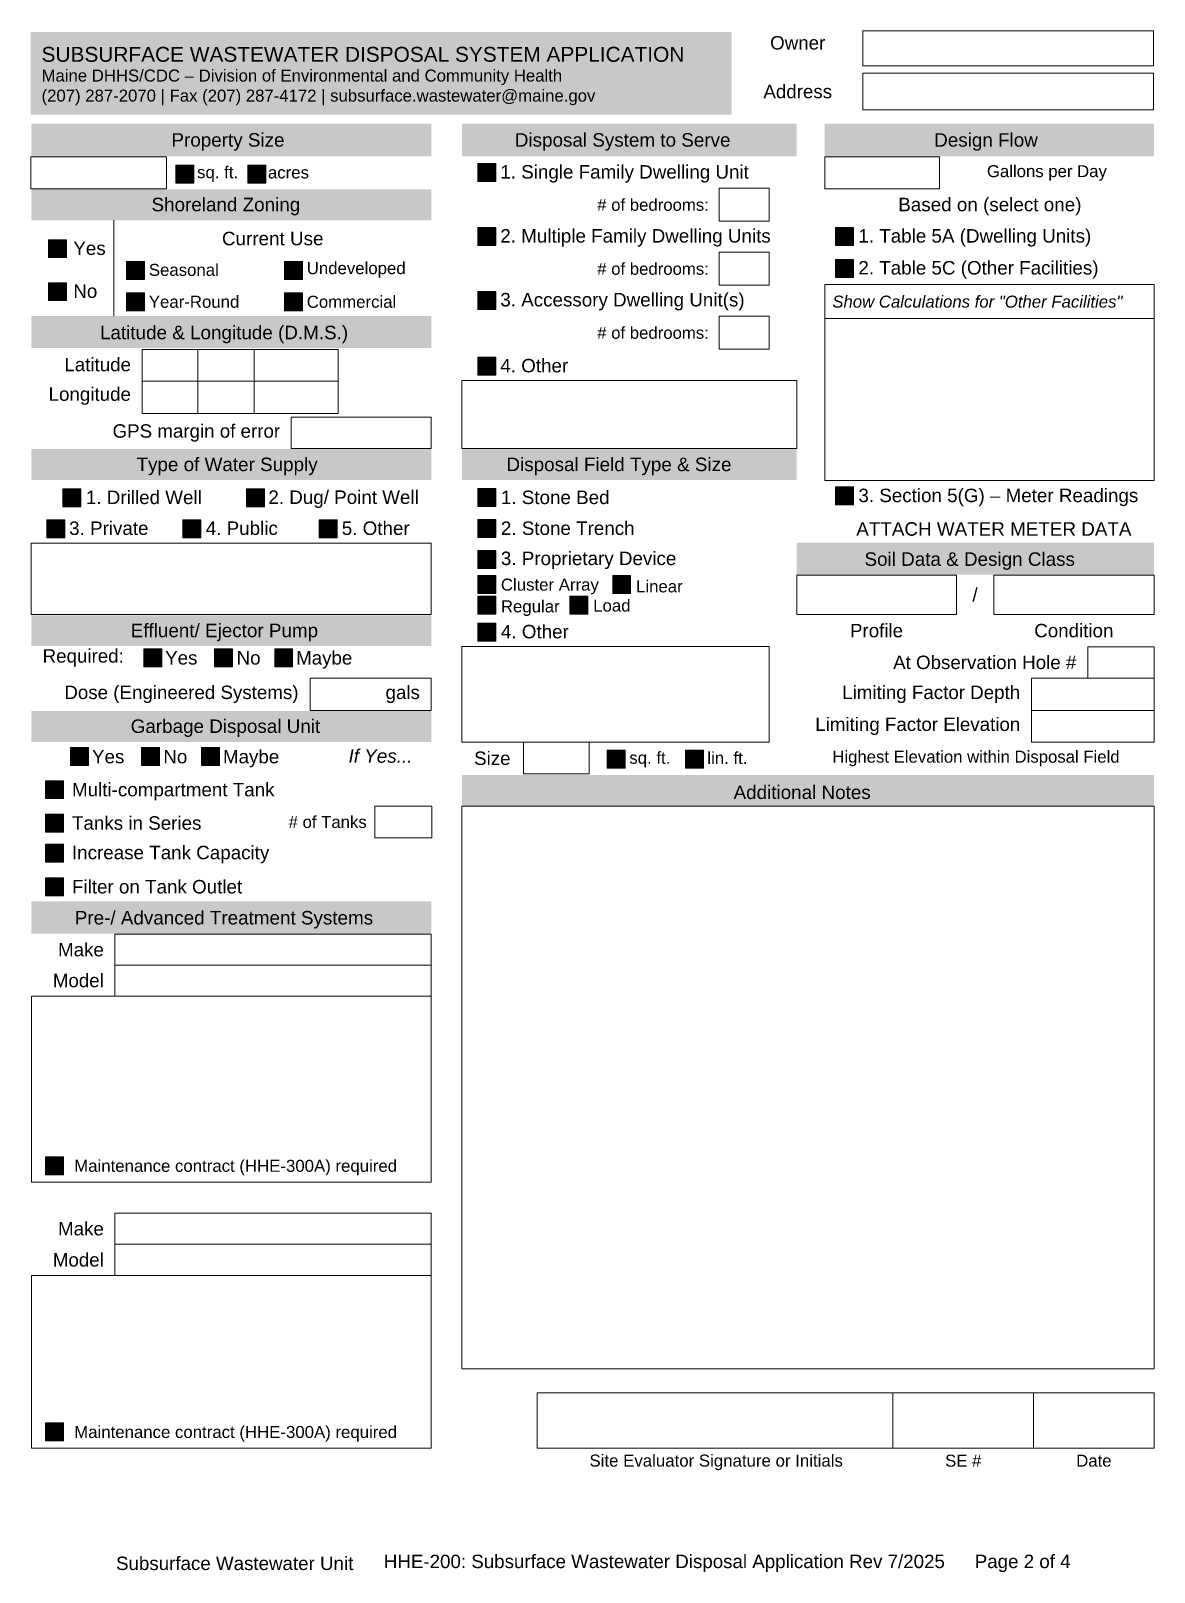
# Paper-space layout 'HHE_200_PG2' of a CAD drawing. Extents: x 0.3 to 7.8, y 0.1 to 10.4.
import ezdxf

# ---------------------------------------------------------------- set-up
doc = ezdxf.new("R2010")
doc.units = 0
doc.header["$MEASUREMENT"] = 0
doc.layers.get('0').update_dxf_attribs({"lineweight": 30})
doc.layers.add('HHE_200_FORM', color=7, linetype='Continuous', lineweight=5)
doc.styles.add('PDF Arial', font='arial.ttf')
doc.styles.add('PDF Arial-BoldMT', font='arial.ttf')
doc.styles.add('PDF Arial-ItalicMT', font='arial.ttf')

# ---------------------------------------------------------------- blocks, each defined once
blk = doc.blocks.new('*U36')
at = {"true_color": 0xf2f2f2}
h = blk.add_hatch(color=7, dxfattribs=at)
h.dxf.hatch_style = 1
h.paths.add_polyline_path([(-0.075, -0.075), (0.075, -0.075), (0.075, 0.075), (-0.075, 0.075)])
at = {"layer": 'HHE_200_FORM'}
blk.add_lwpolyline([(-0.075, 0.075), (0.075, 0.075), (0.075, -0.075), (-0.075, -0.075)], close=True, dxfattribs=at)

psp = doc.layouts.new('HHE_200_PG2')

# ---------------------------------------------------------------- linework, layer by layer
at = {"layer": 'HHE_200_FORM'}
for p, q in [((0.812, 8.476), (0.812, 9.116)), ((5.558, 8.459), (7.756, 8.459))]:
    psp.add_line(p, q, dxfattribs=at)
at = {"layer": 'HHE_200_FORM', "lineweight": 5}
for points in [[(5.811, 10.38), (7.751, 10.38), (7.751, 10.145), (5.811, 10.145)], [(5.811, 10.096), (7.751, 10.096), (7.751, 9.853), (5.811, 9.853)]]:
    psp.add_lwpolyline(points, close=True, dxfattribs=at)
at = {"layer": 'HHE_200_FORM'}
for points in [[(0.258, 9.538), (1.165, 9.538), (1.165, 9.326), (0.258, 9.326)], [(5.558, 9.538), (6.323, 9.538), (6.323, 9.326), (5.558, 9.326)], [(4.853, 9.329), (5.186, 9.329), (5.186, 9.109), (4.853, 9.109)], [(4.853, 8.903), (5.186, 8.903), (5.186, 8.683), (4.853, 8.683)], [(5.558, 8.686), (7.756, 8.686), (7.756, 7.379), (5.558, 7.379)], [(4.853, 8.476), (5.186, 8.476), (5.186, 8.256), (4.853, 8.256)], [(1.002, 8.254), (1.374, 8.254), (1.374, 8.041), (1.002, 8.041)], [(1.374, 8.041), (1.75, 8.041), (1.75, 8.254), (1.374, 8.254)], [(1.75, 8.254), (2.309, 8.254), (2.309, 8.041), (1.75, 8.041)], [(1.002, 8.041), (1.374, 8.041), (1.374, 7.827), (1.002, 7.827)], [(1.374, 7.827), (1.75, 7.827), (1.75, 8.041), (1.374, 8.041)], [(1.75, 8.041), (2.309, 8.041), (2.309, 7.827), (1.75, 7.827)], [(3.136, 7.593), (5.371, 7.593), (5.371, 8.047), (3.136, 8.047)], [(1.997, 7.801), (2.931, 7.801), (2.931, 7.593), (1.997, 7.593)], [(0.261, 6.96), (2.931, 6.96), (2.931, 6.484), (0.261, 6.484)], [(5.371, 6.747), (6.436, 6.747), (6.436, 6.484), (5.371, 6.484)], [(6.686, 6.747), (7.756, 6.747), (7.756, 6.484), (6.686, 6.484)], [(3.136, 5.632), (5.186, 5.633), (5.186, 6.272), (3.136, 6.271)], [(7.313, 6.27), (7.756, 6.27), (7.756, 6.059), (7.313, 6.059)], [(2.122, 5.845), (2.931, 5.845), (2.931, 6.059), (2.122, 6.059)], [(7.756, 6.059), (6.938, 6.059), (6.938, 5.845), (7.756, 5.845)], [(6.938, 5.845), (7.756, 5.845), (7.756, 5.632), (6.938, 5.632)], [(3.546, 5.422), (3.986, 5.422), (3.986, 5.632), (3.546, 5.632)], [(2.554, 5.207), (2.934, 5.207), (2.934, 4.994), (2.554, 4.994)], [(3.136, 5.207), (7.756, 5.207), (7.756, 1.451), (3.136, 1.451)], [(0.82, 4.352), (2.931, 4.352), (2.931, 4.145), (0.82, 4.145)], [(2.931, 4.145), (0.82, 4.145), (0.82, 3.939), (2.931, 3.939)], [(2.931, 3.939), (0.262, 3.939), (0.262, 2.697), (2.931, 2.697)], [(0.82, 2.49), (2.931, 2.49), (2.931, 2.283), (0.82, 2.283)], [(2.931, 2.283), (0.82, 2.283), (0.82, 2.075), (2.931, 2.075)], [(2.931, 2.075), (0.262, 2.075), (0.262, 0.922), (2.931, 0.922)], [(3.637, 1.291), (7.756, 1.291), (7.756, 0.922), (3.637, 0.922)], [(6.951, 0.922), (6.013, 0.922), (6.013, 1.291), (6.951, 1.291)]]:
    psp.add_lwpolyline(points, close=True, dxfattribs=at)
at = {"layer": 'HHE_200_FORM', "lineweight": 35, "transparency": 33554559}
for points in [[(0.258, 9.821), (4.936, 9.821), (0.258, 10.371), (4.936, 10.371)], [(5.368, 6.487), (5.374, 6.487), (5.368, 6.744), (5.374, 6.744)]]:
    psp.add_solid(points, dxfattribs=at)
at = {"layer": 'HHE_200_FORM', "color": 254, "lineweight": 35, "true_color": 0xd1d1d1, "transparency": 33554559}
for points in [[(0.262, 9.541), (2.931, 9.541), (0.262, 9.761), (2.931, 9.761)], [(3.136, 9.541), (5.371, 9.541), (3.136, 9.761), (5.371, 9.761)], [(5.558, 9.541), (7.756, 9.541), (5.558, 9.761), (7.756, 9.761)], [(0.262, 9.116), (2.931, 9.116), (0.262, 9.321), (2.931, 9.321)], [(0.262, 8.469), (0.809, 8.469), (0.262, 8.476), (0.809, 8.476)], [(0.262, 8.263), (2.931, 8.263), (0.262, 8.469), (2.931, 8.469)], [(0.809, 8.469), (1.867, 8.469), (0.809, 8.476), (1.867, 8.476)], [(1.867, 8.469), (2.931, 8.469), (1.867, 8.476), (2.931, 8.476)], [(0.262, 7.383), (2.931, 7.383), (0.262, 7.589), (2.931, 7.589)], [(3.136, 7.383), (5.371, 7.383), (3.136, 7.589), (5.371, 7.589)], [(5.371, 6.957), (5.558, 6.957), (5.371, 6.964), (5.558, 6.964)], [(5.371, 6.75), (7.756, 6.75), (5.371, 6.957), (7.756, 6.957)], [(5.558, 6.957), (7.756, 6.957), (5.558, 6.964), (7.756, 6.964)], [(0.262, 6.274), (2.931, 6.274), (0.262, 6.48), (2.931, 6.48)], [(0.262, 5.635), (2.931, 5.635), (0.262, 5.84), (2.931, 5.84)], [(3.136, 5.207), (7.756, 5.207), (3.136, 5.415), (7.756, 5.415)], [(0.262, 4.565), (2.931, 4.565), (0.262, 4.572), (2.931, 4.572)], [(0.262, 4.355), (2.931, 4.355), (0.262, 4.565), (2.931, 4.565)]]:
    psp.add_solid(points, dxfattribs=at)

# ---------------------------------------------------------------- block references
at = {"layer": 'HHE_200_FORM', "xscale": 0.8, "yscale": 0.8, "zscale": 0.8}
for p in [(1.286, 9.423), (1.766, 9.423), (3.302, 9.434), (3.302, 9.007), (5.689, 9.007), (0.437, 8.926), (5.689, 8.794), (0.958, 8.78), (2.011, 8.78), (0.437, 8.639), (3.302, 8.58), (0.958, 8.571), (2.011, 8.571), (3.302, 8.142), (0.532, 7.264), (1.759, 7.264), (3.302, 7.265), (5.689, 7.277), (0.426, 7.057), (1.334, 7.057), (2.243, 7.057), (3.302, 7.058), (3.302, 6.852), (3.302, 6.686), (4.202, 6.686), (3.302, 6.547), (3.916, 6.547), (3.302, 6.368), (1.072, 6.196), (1.545, 6.196), (1.946, 6.196), (0.584, 5.537), (1.057, 5.537), (1.458, 5.537), (4.165, 5.519), (4.688, 5.519), (0.417, 5.316), (0.417, 5.092), (0.417, 4.893), (0.417, 4.667), (0.417, 2.807), (0.417, 2.807), (0.417, 1.032)]:
    psp.add_blockref('*U36', p, dxfattribs=at)

# ---------------------------------------------------------------- texts
at = {"layer": 'HHE_200_FORM', "attachment_point": 4}
for s, insert, char_height, style in [('Owner', (5.193, 10.299), 0.0895, 'PDF Arial'), ('Address', (5.148, 9.974), 0.0895, 'PDF Arial'), ('Property Size', (1.197, 9.638), 0.09, 'PDF Arial-BoldMT'), ('Disposal System to Serve', (3.489, 9.638), 0.09, 'PDF Arial-BoldMT'), ('Design Flow', (6.288, 9.638), 0.09, 'PDF Arial-BoldMT'), ('sq. ft.', (1.368, 9.424), 0.0802, 'PDF Arial'), ('1. Single Family Dwelling Unit', (3.392, 9.425), 0.08978, 'PDF Arial'), ('Gallons per Day', (6.64, 9.431), 0.07993, 'PDF Arial'), ('acres', (1.841, 9.434), 0.0802, 'PDF Arial'), ('Shoreland Zoning', (1.064, 9.207), 0.09, 'PDF Arial-BoldMT'), ('# of bedrooms:', (4.039, 9.218), 0.07993, 'PDF Arial'), ('Based on (select one)', (6.048, 9.207), 0.09, 'PDF Arial-ItalicMT'), ('2. Multiple Family Dwelling Units', (3.392, 8.998), 0.08978, 'PDF Arial'), ('1. Table 5A (Dwelling Units)', (5.782, 8.998), 0.08978, 'PDF Arial'), ('Yes', (0.542, 8.928), 0.0898, 'PDF Arial'), ('Current Use', (1.534, 8.993), 0.09, 'PDF Arial-ItalicMT'), ('2. Table 5C (Other Facilities)', (5.782, 8.785), 0.08978, 'PDF Arial'), ('Seasonal', (1.046, 8.784), 0.0802, 'PDF Arial'), ('Undeveloped', (2.1, 8.784), 0.08021, 'PDF Arial'), ('# of bedrooms:', (4.039, 8.791), 0.07993, 'PDF Arial'), ('No', (0.542, 8.642), 0.0898, 'PDF Arial'), ('Year-Round', (1.046, 8.571), 0.0802, 'PDF Arial'), ('Commercial', (2.1, 8.571), 0.0802, 'PDF Arial'), ('3. Accessory Dwelling Unit(s)', (3.392, 8.572), 0.08978, 'PDF Arial'), ('{\\fArial|b0|i1|c0|p34;Show Calculations for "Other Facilities"}', (5.608, 8.572), 0.08, 'PDF Arial'), ('Latitude & Longitude (D.M.S.)', (0.72, 8.353), 0.09, 'PDF Arial-BoldMT'), ('# of bedrooms:', (4.039, 8.364), 0.07993, 'PDF Arial'), ('Latitude', (0.482, 8.152), 0.0895, 'PDF Arial'), ('4. Other', (3.392, 8.145), 0.0898, 'PDF Arial'), ('Longitude', (0.377, 7.942), 0.0895, 'PDF Arial'), ('GPS margin of error', (0.804, 7.696), 0.08948, 'PDF Arial'), ('Type of Water Supply', (0.964, 7.473), 0.09, 'PDF Arial-BoldMT'), ('Disposal Field Type & Size', (3.433, 7.473), 0.09, 'PDF Arial-BoldMT'), ('1. Drilled Well', (0.626, 7.266), 0.08978, 'PDF Arial'), ('2. Dug/ Point Well', (1.844, 7.254), 0.08978, 'PDF Arial'), ('1. Stone Bed  ', (3.396, 7.266), 0.08978, 'PDF Arial'), ('3. Section 5(G) – Meter Readings', (5.782, 7.266), 0.08978, 'PDF Arial'), ('3. Private', (0.514, 7.06), 0.0898, 'PDF Arial'), ('4. Public', (1.426, 7.06), 0.0898, 'PDF Arial'), ('5. Other', (2.334, 7.06), 0.0898, 'PDF Arial'), ('2. Stone Trench', (3.396, 7.06), 0.08978, 'PDF Arial'), ('ATTACH WATER METER DATA', (5.768, 7.055), 0.09, 'PDF Arial-ItalicMT'), ('3. Proprietary Device', (3.396, 6.846), 0.08978, 'PDF Arial'), ('Soil Data & Design Class', (5.823, 6.841), 0.09, 'PDF Arial-BoldMT'), ('Cluster Array', (3.396, 6.672), 0.08021, 'PDF Arial'), ('Linear', (4.298, 6.672), 0.0802, 'PDF Arial'), ('Regular', (3.396, 6.527), 0.0802, 'PDF Arial'), ('Load', (4.012, 6.544), 0.0802, 'PDF Arial'), ('/', (6.543, 6.615), 0.0895, 'PDF Arial'), ('Effluent/ Ejector Pump', (0.925, 6.365), 0.09, 'PDF Arial-BoldMT'), ('4. Other', (3.396, 6.37), 0.0898, 'PDF Arial'), ('Profile', (5.726, 6.377), 0.0895, 'PDF Arial'), ('Condition', (6.956, 6.377), 0.0895, 'PDF Arial'), ('Required:', (0.337, 6.195), 0.0895, 'PDF Arial'), ('Yes', (1.155, 6.195), 0.0895, 'PDF Arial'), ('No', (1.632, 6.195), 0.0895, 'PDF Arial'), ('Maybe', (2.029, 6.182), 0.0895, 'PDF Arial'), ('At Observation Hole #', (6.014, 6.165), 0.08948, 'PDF Arial'), ('Dose (Engineered Systems)', (0.482, 5.952), 0.08948, 'PDF Arial'), ('gals', (2.626, 5.952), 0.0895, 'PDF Arial'), ('Limiting Factor Depth', (5.674, 5.952), 0.08948, 'PDF Arial'), ('Garbage Disposal Unit', (0.925, 5.726), 0.09, 'PDF Arial-BoldMT'), ('Limiting Factor Elevation', (5.494, 5.739), 0.08948, 'PDF Arial'), ('Yes', (0.667, 5.536), 0.0895, 'PDF Arial'), ('No', (1.143, 5.536), 0.0895, 'PDF Arial'), ('Maybe', (1.541, 5.523), 0.0895, 'PDF Arial'), ('{\\fArial|b0|i1|c0|p34;If Yes...}', (2.379, 5.54), 0.09, 'PDF Arial-ItalicMT'), ('Size', (3.217, 5.525), 0.0895, 'PDF Arial'), ('sq. ft.', (4.253, 5.517), 0.0802, 'PDF Arial'), ('lin. ft.', (4.774, 5.527), 0.0802, 'PDF Arial'), ('Highest Elevation within Disposal Field', (5.608, 5.524), 0.07993, 'PDF Arial'), ('Multi-compartment Tank', (0.533, 5.303), 0.08978, 'PDF Arial'), ('Additional Notes', (4.949, 5.298), 0.09, 'PDF Arial-BoldMT'), ('Tanks in Series', (0.533, 5.093), 0.08978, 'PDF Arial'), ('# of Tanks', (1.979, 5.1), 0.0799, 'PDF Arial'), ('Increase Tank Capacity', (0.533, 4.883), 0.08978, 'PDF Arial'), ('Filter on Tank Outlet', (0.533, 4.668), 0.08978, 'PDF Arial'), ('Pre-/ Advanced Treatment Systems', (0.552, 4.448), 0.09, 'PDF Arial-BoldMT'), ('Make', (0.44, 4.248), 0.0895, 'PDF Arial'), ('Model', (0.405, 4.042), 0.0895, 'PDF Arial'), ('Maintenance contract (HHE-300A) required', (0.548, 2.794), 0.08021, 'PDF Arial'), ('Make', (0.44, 2.386), 0.0895, 'PDF Arial'), ('Model', (0.405, 2.178), 0.0895, 'PDF Arial'), ('Maintenance contract (HHE-300A) required', (0.548, 1.018), 0.08021, 'PDF Arial'), ('Site Evaluator Signature or Initials', (3.987, 0.827), 0.0804, 'PDF Arial-ItalicMT'), ('SE #', (6.361, 0.838), 0.0799, 'PDF Arial'), ('Date', (7.236, 0.838), 0.0799, 'PDF Arial'), (' HHE-200: Subsurface Wastewater Disposal Application Rev 7/2025 ', (2.58, 0.153), 0.08948, 'PDF Arial'), (' Page 2 of 4', (6.524, 0.153), 0.08948, 'PDF Arial'), ('Subsurface Wastewater Unit ', (0.827, 0.153), 0.08948, 'PDF Arial')]:
    psp.add_mtext(s, dxfattribs=dict(at, insert=insert, char_height=char_height, style=style))
at = {"layer": 'HHE_200_FORM', "color": 7, "true_color": 0xffffff, "insert": (0.33, 10.222), "char_height": 0.0996, "attachment_point": 4, "rotation": 0.0003, "style": 'PDF Arial-BoldMT'}
psp.add_mtext('SUBSURFACE WASTEWATER DISPOSAL SYSTEM APPLICATION', dxfattribs=at)
at = {"layer": 'HHE_200_FORM', "color": 7, "true_color": 0xffffff, "char_height": 0.07993, "attachment_point": 4, "style": 'PDF Arial'}
for s, insert in [('Maine DHHS/CDC – Division of Environmental and Community Health', (0.33, 10.069)), ('(207) 287-2070 | Fax (207) 287-4172 | subsurface.wastewater@maine.gov', (0.33, 9.935))]:
    psp.add_mtext(s, dxfattribs=dict(at, insert=insert))

doc.saveas('drawing.dxf')
